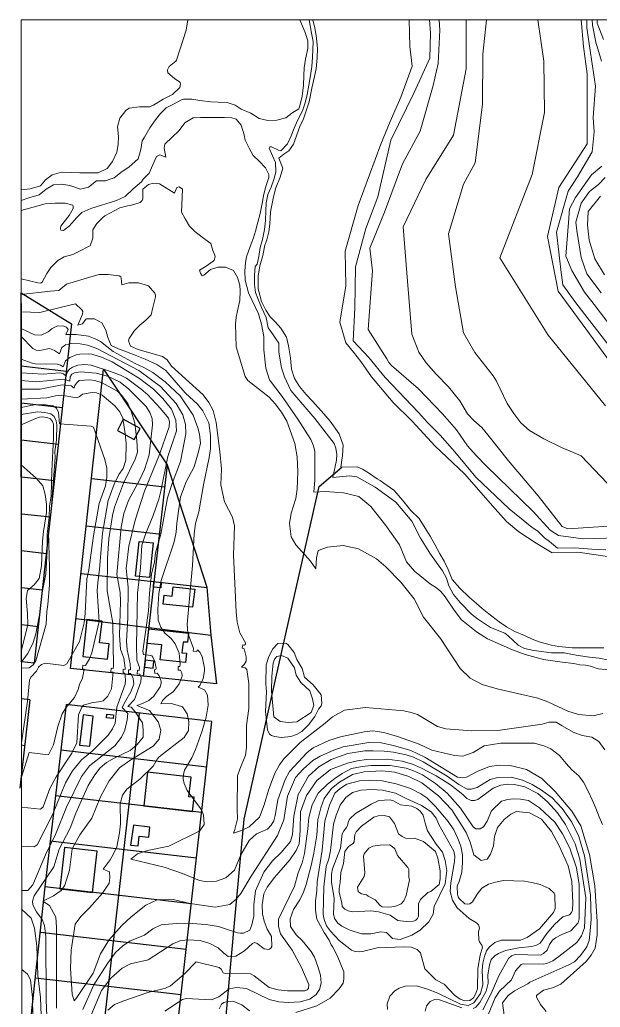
# Model space of a CAD drawing. Header units: metres. Extents: x 47 to 1988, y 46 to 663.
# Drawn here: x 958.4 to 1116.6, y 394.4 to 663.5 of the extents above; entities that cross this region are included whole.
import ezdxf

# ---------------------------------------------------------------- set-up
doc = ezdxf.new("R2010")
doc.units = ezdxf.units.M
for name, color, linetype in [('01_Fina', 7, 'Continuous'), ('casas', 80, 'Continuous'), ('predios', 220, 'Continuous')]:
    doc.layers.add(name, color=color, linetype=linetype)

msp = doc.modelspace()

# ---------------------------------------------------------------- linework, layer by layer
at = {"layer": '01_Fina', "lineweight": 9}
for points in [[(959.22, 45.61), (1698.31, 45.61), (1697.87, 663.47), (958.78, 663.47), (959.22, 45.61)], [(1118.59, 517.27), (1110.45, 518.44), (1103.47, 518.28), (1099.16, 520.86), (1094.4, 523.99), (1091.09, 526.81), (1087.94, 530.21), (1079.63, 539.8), (1071.65, 547.32), (1065.34, 554.14), (1060.19, 559.18), (1054.31, 566.22), (1051.36, 570.4), (1049.35, 572.92), (1047.31, 575.41), (1045.66, 581.07), (1047.25, 590.98), (1047.06, 600.45), (1050.62, 612.9), (1056.8, 629.57), (1059.32, 635.74), (1062.22, 642.37), (1065.31, 650.8), (1064.75, 656.22), (1064.56, 663.47)], [(1124.36, 522.39), (1111.97, 522.02), (1105.19, 522.93), (1102.99, 524.45), (1098.32, 529.52), (1085.49, 541.9), (1082.76, 544.71), (1080.47, 547.37), (1077.41, 551.76), (1073.61, 556.07), (1067.06, 562.88), (1059.68, 569.25), (1058.97, 570.13), (1058.49, 571.06), (1053.32, 579.04), (1054.55, 595.09), (1053.85, 601.27), (1057.85, 611.06), (1062.68, 624.18), (1067.5, 633.09), (1071.09, 645.55), (1072.39, 651.51), (1072.86, 660.63), (1072.72, 663.47)], [(1123.02, 525.82), (1107.74, 524.75), (1106.21, 525.42), (1099.69, 533.76), (1091.62, 543.27), (1085.98, 550.41), (1084.33, 552.34), (1082.14, 554.33), (1080.45, 556.12), (1078.3, 559.66), (1075.21, 563.46), (1071.87, 566.88), (1069.18, 570.01), (1067.2, 572.93), (1065.23, 577.83), (1064.04, 592.24), (1062.86, 607.03), (1069.05, 619.94), (1076.6, 632.06), (1080.08, 650.08), (1080.08, 663.47)], [(1085.57, 663.47), (1084.64, 654.08), (1084.54, 640.39), (1082.56, 624.53), (1079.34, 618.64), (1075.28, 605.14), (1077.17, 590.7), (1079.32, 578.14), (1082.45, 572.85), (1087.45, 566.43), (1088.31, 565), (1091.27, 558.94), (1093.04, 556.19), (1094.96, 553.62), (1097.28, 551.57), (1101.18, 549.32), (1106.08, 546.98), (1111.38, 544.7), (1118.56, 537.09)], [(1118.07, 558.3), (1102.42, 577.58), (1089.2, 598.61), (1098.01, 621.34), (1101.44, 638.22), (1101.19, 652.15), (1099.59, 663.47)], [(1121.14, 567.7), (1112.69, 579.22), (1105.15, 589.55), (1102.23, 604.44), (1105.31, 617.8), (1112.99, 629.66), (1112.99, 648.7), (1112.07, 656.22), (1111.44, 663.47)], [(1112.97, 663.47), (1112.97, 661.3), (1113.98, 654.44), (1115.33, 645.34), (1114.65, 636.83), (1114.93, 632.92), (1114.43, 627.44), (1110.4, 620.65), (1107.81, 616.75), (1104.64, 605.59), (1105.29, 600.19), (1105.88, 595.38), (1106.38, 591.25), (1109.67, 586.69), (1112.37, 583.21), (1120.3, 573.02)], [(1116.96, 652.17), (1115.39, 657.34), (1114.46, 661.96), (1114.39, 663.47)], [(1117.44, 658.08), (1115.77, 662.55), (1115.74, 663.47)], [(1121.86, 576.82), (1114.92, 585.9), (1112.33, 589.22), (1108.82, 595.13), (1107.25, 599.1), (1107.99, 608.27), (1108.18, 611.96), (1109.84, 615.01), (1112.24, 618.42), (1114.18, 621.19), (1117.05, 623.62)], [(1116.85, 589.07), (1112.97, 594.29), (1111.42, 598.7), (1110.22, 606.04), (1109.93, 608.3), (1111.42, 613.47), (1113.69, 616.69), (1116.14, 618.54), (1117.93, 620.45)], [(1117.73, 594.01), (1115.08, 598.33), (1113.61, 603.42), (1113.12, 607.54), (1113.32, 611.26), (1116.62, 615.38)]]:
    msp.add_lwpolyline(points, dxfattribs=at)
at = {"layer": '01_Fina', "linetype": 'Continuous', "lineweight": 9}
for points in [[(1004.23, 663.47), (1003.78, 660.67), (1001.12, 652.49), (1000.93, 652.16), (999.18, 650.7), (998.65, 649.85), (998.78, 649), (1000.61, 647.43), (1000.96, 647.15), (1001.9, 646.68), (1002.16, 646.4), (1002.25, 645.97), (1002.09, 645.02), (1000.03, 643.11), (997.53, 641.79), (994.91, 640.17), (993.81, 639.76), (991.07, 639.72), (988.27, 639.35), (987.36, 638.77), (985.7, 636.66), (985.05, 634.26), (985.31, 631.7), (985.23, 629.47), (984.85, 627.4), (983.68, 624.85), (982.23, 622.91), (979.83, 621.73), (977.37, 621.74), (974.83, 621.79), (972.49, 621.87), (969.82, 621.9), (967.3, 621.25), (965.41, 619.85), (964.04, 618.26), (961.24, 617.44), (958.81, 617.11)], [(1034.76, 663.47), (1036.23, 660.02), (1036.94, 657.77), (1036.93, 655.61), (1036.28, 652.76), (1035.89, 650.35), (1035.84, 648.24), (1035.74, 645.66), (1035.35, 642.68), (1034.77, 639.99), (1034.43, 639.17), (1032.54, 638.06), (1030.92, 636.73), (1028.45, 636.07), (1026.01, 636.01), (1023.65, 636.58), (1021.35, 638.01), (1018.78, 639.08), (1017.09, 640.17), (1014.9, 640.93), (1012.53, 641.06), (1010.47, 641.11), (1007.54, 641.5), (1005.3, 641.81), (1003.09, 641.79), (1002.5, 641.68), (1000.35, 640.43), (998.33, 639.49), (996.82, 637.9), (995.38, 636.18), (993.83, 633.98), (992.43, 631.49), (991.8, 630.46), (991.46, 628.09), (990.67, 625.54), (988.14, 623.3), (986.29, 622.1), (984.13, 620.44), (983.06, 620), (981.83, 619.56), (980.28, 619.62), (979.38, 619.58), (977.18, 617.9), (974.97, 617.34), (972.05, 618.31), (969.92, 618.64), (967.63, 618.52), (965.63, 617.32), (963.68, 615.78), (960.87, 614.94), (958.81, 614.2)], [(1037.25, 663.47), (1037.96, 659.79), (1038.35, 657.58), (1038.3, 655.31), (1038.23, 653.2), (1038.05, 650.75), (1037.67, 648.24), (1037.23, 645.62), (1036.73, 643.09), (1036.22, 640.83), (1035.49, 638.61), (1034.08, 636.05), (1033.2, 633.93), (1032.39, 631.81), (1031.35, 629.62), (1029.57, 627.75), (1028.89, 627.97), (1027.01, 628.89), (1026.53, 628.85), (1026.39, 628.52), (1027.28, 626.43), (1028.11, 624.55), (1028.24, 621.9), (1027.63, 619.96), (1026.89, 617.89), (1025.99, 615.82), (1025.6, 613.62), (1025.48, 611.47), (1025.38, 608.77), (1025.11, 606.29), (1024.58, 603.62), (1023.98, 601.38), (1023.57, 598.97), (1023.14, 596.92), (1022.54, 596.21), (1022.39, 593.92), (1022.41, 591.31), (1022.67, 589.18), (1023.31, 587.55), (1024.34, 585.1), (1024.94, 583.72), (1025.53, 582.33), (1026.11, 579.58), (1027.31, 577.88), (1028.05, 576.8), (1029, 575.39), (1029, 572.95), (1029.77, 568.63), (1030.56, 566.2), (1032.31, 562.42), (1038.81, 554.83), (1044.14, 548.06), (1044.56, 546.76), (1044.8, 545.06), (1044.71, 543.47), (1043.69, 538.78), (1048.23, 539.24), (1050.31, 538.93), (1055.25, 536.11), (1060.93, 532.03), (1065.22, 526.85), (1067.65, 522.19), (1070.33, 517.9), (1073.63, 513.36), (1074.73, 511.35), (1075.36, 509.21), (1076.63, 506.92), (1078.44, 504.75), (1081.56, 501.57), (1083.15, 500.26), (1086.65, 497.86), (1090.58, 496.35), (1091.55, 495.67), (1094.2, 493.08), (1095.92, 492.21), (1098.51, 491.65), (1103.3, 491.02), (1106.72, 490.98), (1109.03, 490.52), (1110.58, 490.24), (1113.7, 489.85), (1116.28, 489.53), (1118.97, 489)], [(1038.32, 663.47), (1038.8, 661.14), (1039.17, 659.17), (1039.53, 655.76), (1039.47, 653.13), (1039.22, 650.12), (1038.7, 648.02), (1037.97, 644.81), (1037.33, 641.15), (1036.45, 638.63), (1035.7, 636.48), (1034.76, 634.38), (1033.03, 629.61), (1031.71, 627.76), (1030.35, 626.86), (1028.99, 625.75), (1030.11, 623), (1029.36, 620.56), (1028.17, 617.7), (1027.57, 615.27), (1026.79, 611.1), (1026.61, 607.8), (1026.29, 605.65), (1025.74, 603.54), (1025.24, 602.06), (1024.63, 599.2), (1023.88, 596.47), (1023.41, 593.6), (1023.37, 590.15), (1024.33, 586.69), (1025.45, 584.37), (1026.66, 582.54), (1027.99, 581.17), (1029.55, 579.43), (1031.1, 576.96), (1031.65, 574.66), (1032.18, 571.34), (1032.31, 570.19), (1032.43, 568.32), (1033.26, 565.73), (1034.67, 563.56), (1036.51, 561.38), (1038.07, 559.63), (1040.62, 556.86), (1043.03, 554.1), (1045.43, 550.62), (1046.54, 547.58), (1046.36, 544.71), (1045.89, 541.55), (1050.35, 541.64), (1051.78, 541.05), (1053.49, 540.02), (1055.79, 538.36), (1056.65, 537.92), (1057.65, 537.19), (1060.35, 535.28), (1061.2, 534.41), (1063.19, 532.08), (1065.03, 529.76), (1067.3, 527.57), (1068.85, 524.96), (1070.25, 522.79), (1071.52, 520.47), (1072.93, 518.01), (1074.05, 515.98), (1075.17, 513.66), (1076.22, 511.01), (1078.37, 508.59), (1080.99, 506.04), (1082.86, 504.46), (1084.38, 503.04), (1086.23, 501.66), (1089.05, 499.43), (1091.02, 498.08), (1093.33, 496.81), (1095.99, 495.69), (1098.09, 494.76), (1100.25, 493.88), (1103.3, 493.11), (1105.35, 492.68), (1108.93, 492.33), (1111.46, 492.32), (1113.99, 492.33), (1117.6, 492.33)], [(1070.08, 663.47), (1070.35, 659.82), (1070.16, 652.99), (1065.85, 643.61), (1059.58, 630.7), (1056.02, 615.27), (1052.74, 606.62), (1049.93, 596.14), (1049.74, 584.89), (1049.26, 575.98), (1053.52, 571.44), (1058.01, 565.96), (1067.06, 556.51), (1069.52, 553.75), (1072.94, 550.32), (1077, 545.78), (1082.68, 538.88), (1091.8, 530.22), (1098.02, 525.16), (1099.55, 524.11), (1101.38, 522.36), (1102.81, 521.34), (1104.93, 519.51), (1109.61, 519.64), (1114.32, 519.2), (1118.15, 519.05)], [(958.82, 611.52), (965.35, 613.3), (968.08, 613.5), (970.82, 613.51), (972.88, 612.94), (973.01, 612.61), (972.96, 612.09), (971.92, 610.14), (970.5, 608.4), (969.63, 607.21), (969.55, 606.66), (969.62, 606.14), (970.33, 606.06), (972.02, 607.34), (973.92, 609.47), (975.38, 610.97), (977.81, 612.03), (984.78, 614.23), (987.11, 615.29), (989.36, 617.4), (991.59, 619.33), (992.06, 620.04), (993.7, 621.67), (995.65, 626.25), (996.57, 626.7), (998.24, 626.07), (997.82, 628.52), (997.98, 629.58), (1001.83, 633.29), (1003.39, 635.37), (1005.68, 636.72), (1007.72, 636.88), (1009.78, 636.85), (1011.79, 636.85), (1014.23, 636.82), (1016.26, 636.77), (1017.39, 636.4), (1018.72, 634.78), (1019.54, 632.11), (1019.81, 630.62), (1020.92, 628.48), (1022.05, 626.52), (1023.67, 624.98), (1025.35, 623.16), (1026.34, 621.33), (1026.33, 620.48), (1025.35, 617.79), (1024.87, 615.5), (1024.46, 613.37), (1023.98, 610.66), (1023.31, 608.32), (1022.63, 605.88), (1022.14, 604.06), (1021.51, 602.39), (1020.72, 600.41), (1020.25, 598.89), (1019.92, 597.37), (1019.74, 594.93), (1019.86, 592.48), (1020.73, 589.11), (1023.52, 583.39), (1024.34, 580.53), (1024.97, 577.16), (1024.92, 573.51), (1025.48, 568.57), (1026.44, 565.36), (1029.92, 560.83), (1034.19, 554.65), (1037.73, 549.1), (1038.47, 547.36), (1038.8, 545.84), (1038.82, 538.1), (1038.52, 534.73), (1041.76, 534.93), (1046.62, 534.61), (1050.85, 533.55), (1054.05, 530.88), (1058.22, 525.7), (1061.89, 520.4), (1063.81, 515.75), (1065.98, 513.25), (1070.35, 509.73), (1071.68, 508.92), (1073.18, 507.66), (1074.38, 506.27), (1076.8, 502.59), (1078.76, 499.99), (1082.85, 496.71), (1085.9, 494.81), (1092.72, 491.82), (1096.1, 490.54), (1101.16, 489.22), (1106.19, 488.45), (1109.43, 488.07), (1111.01, 487.76), (1112.57, 487.63), (1113.93, 487.38), (1116.01, 486.65), (1119.12, 486.32)], [(958.83, 592.9), (963.35, 591.83), (964.13, 591.75), (964.51, 591.98), (965.8, 594.31), (966.93, 596), (968.78, 597.84), (970.57, 598.86), (972.87, 599.47), (975.09, 600.6), (977.18, 601.71), (977.59, 601.9), (978.3, 603.95), (978.38, 606.2), (979.47, 608), (981.07, 609.62), (981.62, 610.08), (985.72, 612.19), (987.83, 612.75), (988.64, 612.86), (991.22, 613.64), (991.78, 614.22), (992, 614.69), (992.01, 617.34), (993.49, 618.62), (994.86, 618.91), (996.54, 618.74), (1000.63, 616.24), (1001.26, 617.76), (1001.87, 617.91), (1002.78, 617.28), (1002.54, 611.05), (1003.49, 609.26), (1004.67, 607.26), (1006.16, 605.8), (1008.16, 604.26), (1009.89, 602.98), (1010.45, 602.54), (1011.02, 600.62), (1011.62, 599.36), (1011.66, 598.86), (1011.37, 597.99), (1011.1, 597.68), (1009.19, 596.34), (1007.38, 595.24), (1007.65, 594.41), (1008.13, 593.7), (1008.55, 593.88), (1010.39, 595.4), (1012.41, 596.08), (1014.47, 596.06), (1016.69, 595.12), (1017.75, 593.29), (1018.38, 591.15), (1018.45, 589.6), (1018.42, 587), (1017.93, 585.02), (1017.44, 582.44), (1017.21, 580.56), (1017.36, 574.35), (1019.83, 566.31), (1020.6, 565.18), (1026.37, 560.62), (1027.99, 558.86), (1029.73, 556.58), (1031.19, 554.07), (1033.35, 548.04), (1033.98, 544.37), (1034.23, 540.29), (1034.04, 535.55), (1033.63, 533.05), (1032.34, 529), (1031.91, 526.21), (1032.35, 522.58), (1033.69, 520.44), (1037.62, 516.01), (1039.08, 513.87), (1039.25, 516.86), (1039.78, 518.85), (1042.29, 519.81), (1046.54, 520.25), (1050.77, 519.32), (1055.59, 516.62), (1058.14, 514.4), (1062.29, 510.28), (1065.86, 505.74), (1068.4, 500.68), (1073.06, 494.92), (1078.47, 486.74), (1081.12, 484.09), (1084.41, 482.36), (1088.49, 481.21), (1099.61, 478.61), (1102.32, 477.69), (1107.73, 475.1), (1110.64, 474.18), (1114.66, 473.82), (1117.3, 474.48)], [(958.83, 588.63), (966.71, 589.54), (969.08, 589.74), (971.16, 591.47), (977.77, 593.44), (980.07, 594.08), (982.48, 594.07), (984.73, 593.83), (985.53, 593.68), (986, 593.43), (986.09, 593.08), (986.27, 591.23), (988.16, 591.82), (990.83, 591.79), (993.52, 591.02), (995.2, 588.94), (995.41, 588.44), (995.45, 588.01), (995.27, 587.28), (994.7, 585.06), (994.23, 583.1), (992.74, 581.63), (991.11, 580.3), (989.72, 578.8), (988.27, 576.6), (988.1, 576.01), (988.63, 574.53), (990.72, 573.63), (997.31, 571.7), (998.62, 570.79), (999.78, 569.13), (1008.42, 561.25), (1009.99, 559.21), (1011.16, 557.03), (1011.95, 553.71), (1012.99, 545.85), (1013.38, 541.16), (1013.19, 536.73), (1014.18, 532.15), (1016.36, 527.95), (1016.95, 525.55), (1016.71, 517.6), (1017.36, 502.14), (1017.65, 499.34), (1018.35, 496.42), (1019.92, 493.75), (1019.91, 493.35), (1019.7, 493.09), (1019.23, 493.2), (1019.01, 492.23), (1019.55, 492.11), (1020.1, 489.93), (1020.08, 488.76), (1019.62, 487.84), (1018.83, 487.09), (1019.87, 486.94), (1020.28, 486.44), (1020.87, 482.65), (1020.89, 480.31), (1020.83, 475.82), (1020.25, 471.24), (1020.25, 465.17), (1019.9, 463.08), (1018.35, 459.34), (1017.79, 457.51), (1017.65, 448.46), (1017.74, 445.79), (1017.06, 442.87), (1016.67, 441.86), (1018.89, 442.55), (1020.92, 443.56), (1023.79, 446.24), (1025.07, 449.56), (1026.25, 453.56), (1027.91, 458.23), (1029.17, 460.46), (1030.39, 462.11), (1034.84, 466.55), (1041.66, 471.8), (1043.6, 473.56), (1046.93, 475.42), (1052.67, 476.1), (1063.04, 475.22), (1065.12, 474.77), (1066.84, 474.18), (1072.25, 470.95), (1074.56, 470.32), (1081.6, 469.78), (1088.68, 469.85), (1100.76, 471.53), (1102.69, 472.14), (1104.56, 472.09), (1106.2, 471.14), (1109.2, 469.38), (1111.63, 468.44), (1114.28, 468), (1116.18, 466.84), (1117.88, 464.59)], [(958.83, 583.88), (963.92, 583.75), (969.45, 585.08), (973.62, 586.11), (975.35, 584.43), (975.61, 583.96), (975.53, 583.29), (974.23, 580.24), (975.52, 580.6), (976.46, 581.86), (976.65, 581.95), (978.78, 582), (980.78, 580.93), (981.84, 578.93), (982.41, 576.88), (983.35, 574.74), (985.37, 573.86), (987.49, 573.03), (989.84, 572.1), (992.58, 570.99), (995.76, 569.58), (998.23, 567.94), (1001.63, 563.97), (1003.55, 561.72), (1006.84, 558.76), (1008.35, 556.9), (1009.98, 553.7), (1010.42, 550.19), (1010.37, 546.57), (1010.06, 544.17), (1008.48, 536.78), (1007.25, 529.38), (1006.33, 526.27), (1005.91, 523.41), (1005.54, 514.8), (1004.09, 498.84), (1004.25, 496.32), (1005.76, 492.14), (1005.72, 491.41), (1006.71, 491.35), (1006.75, 491.79), (1006.99, 491.75), (1007.52, 491.22), (1008.1, 489.98), (1008.76, 486.82), (1008.75, 486.12), (1008.36, 483.96), (1007.5, 482.08), (1007.07, 481.66), (1008.74, 480.94), (1009.63, 479.46), (1009.8, 476.73), (1009.26, 473.45), (1008.16, 469.74), (1006.32, 464.64), (1005.3, 462.37), (1003.36, 459), (1003.03, 457.85), (1002.97, 456.63), (1003.25, 455.37), (1004.01, 453.46), (1007.98, 448.22), (1008.5, 446.82), (1008.69, 444.26), (1007.51, 442.5), (999.01, 438.32), (993.24, 437.11), (990.47, 436.28), (988.73, 434.77), (997.8, 432.59), (1002.76, 430.85), (1007.44, 429), (1009.47, 428.59), (1012.02, 428.8), (1014.58, 429.66), (1016.9, 431.79), (1018.64, 435.94), (1020.96, 439.88), (1022.9, 441.64), (1025.97, 442.99), (1026.94, 444), (1027.67, 445.22), (1028.06, 446.66), (1028.76, 450.98), (1030.73, 456.48), (1031.93, 458.7), (1036.74, 463.81), (1038.38, 465.1), (1042.61, 467.08), (1045.83, 468.12), (1052.27, 469.49), (1054.61, 469.7), (1055.81, 469.59), (1057.66, 469.25), (1061.33, 468.2), (1067.28, 466.08), (1070.69, 464.5), (1076.91, 463.01), (1079.19, 462.85), (1082.01, 463.82), (1084.96, 465.69), (1089.55, 466.39), (1098.69, 466.34), (1101.53, 465.59), (1103.17, 464.85), (1105.49, 462.98), (1107.34, 460.87), (1108.88, 459.12), (1110.73, 457.46), (1111.99, 455.78), (1113.42, 453.16), (1114.41, 450.99), (1115.38, 448.66), (1116.32, 446.3), (1117.19, 444.23)], [(1101.89, 393.31), (1100.32, 395.2), (1099.25, 397.15), (1099.2, 397.67), (1101.16, 399.11), (1103.59, 399.71), (1105.86, 400.7), (1112.75, 406.9), (1114.08, 408.65), (1115.21, 410.5), (1115.72, 414.21), (1115.77, 417.81), (1115.08, 427.5), (1113.69, 436.09), (1111.32, 443.87), (1108.82, 447.85), (1104.34, 453.2), (1100.65, 456.77), (1096.48, 459.17), (1092.01, 460.34), (1089.01, 460.36), (1086.38, 460.06), (1083.03, 458.67), (1080.13, 457.1), (1078.47, 457), (1077.71, 457.14), (1068.8, 462.53), (1064.95, 464.38), (1060.28, 465.76), (1056.88, 466.51), (1053.57, 466.61), (1046.52, 465.36), (1043.97, 464.51), (1040.29, 462.84), (1038.33, 461.66), (1035.63, 459.34), (1033.56, 457.02), (1031.36, 451.96), (1030.39, 445.46), (1028.67, 441.21), (1021.46, 430.12), (1018.64, 425.41), (1017.43, 423.9), (1015.71, 422.42), (1011.64, 421.74), (1004.88, 422.7), (1000.22, 423.75), (995.91, 423.69), (992.81, 422.26), (988.82, 419.11), (986.2, 416.69), (982.69, 412.67), (980.42, 409.01), (978.44, 403.68), (973.99, 397.14), (973.23, 396.23), (972.68, 398.02), (972.24, 405.02), (972.46, 409.96), (973.52, 417.04), (975.05, 419.19), (977.4, 421.48), (981, 425.51), (982.81, 428.21), (982.97, 429.71), (982.85, 431.35), (981.12, 432.02), (983.04, 434.62), (984.01, 436.24), (984.86, 438.14), (985.6, 441.94), (985.9, 444.39), (985.81, 449.88), (986.45, 452.21), (987.61, 453.86), (991.12, 456.57), (994.77, 460.12), (995.86, 462.06), (996.39, 462.68), (1003.22, 467.95), (1004.44, 469.81), (1004.53, 472.18), (1004.06, 474.4), (1002.73, 476.27), (1001.34, 476.78), (999.67, 477.16), (996.87, 477.13), (997.44, 478.1), (998.44, 479.13), (1000.34, 480.43), (1001.84, 482.51), (1002.66, 484.6), (1002.58, 485.58), (1002.23, 486.29), (1001.63, 486.26), (1001.59, 487.25), (1002.07, 487.27), (1002.18, 487.91), (1001.88, 490.88), (1000.82, 493.42), (999.67, 494.86), (997.97, 496.35), (996.89, 498), (996.18, 499.93), (996.01, 502.82), (996.32, 507.19), (996.99, 510.67), (1000.52, 521.24), (1001.01, 523.85), (1001.22, 526.35), (1002.19, 533.45), (1003.75, 537.55), (1005.93, 541.64), (1007.25, 546.12), (1007.66, 548.16), (1007.39, 550.54), (1006.95, 552.27), (1005.68, 555.74), (1002.18, 561.01), (998.02, 564.85), (994.67, 567.34), (992.26, 568.77), (989.87, 569.8), (983.91, 573.07), (980.43, 575.82), (979.01, 576.52), (977.16, 577.3), (973.79, 577.69), (971.01, 577.73), (971.62, 579.08), (971.2, 579.76), (970.45, 580.02), (968.68, 580.05), (967.23, 579.31), (966.21, 578.48), (964.25, 577.58), (962.48, 577.6), (958.84, 579.31)], [(958.84, 577.13), (962, 573.89), (962.92, 573.46), (963.93, 573.36), (966.56, 573.9), (967.9, 573.38), (969.24, 572.44), (969.94, 574.2), (970.88, 574.86), (972.57, 575.26), (974.93, 575.14), (976.87, 574.77), (979.39, 573.89), (990.85, 567.89), (996.75, 563.58), (1001.01, 558.89), (1002.86, 555.87), (1003.62, 553.17), (1003.68, 550.66), (1002.23, 543.1), (999.98, 537.17), (998.68, 533.24), (996.87, 523.31), (995.45, 518.22), (995.12, 515.83), (994.31, 512.39), (993.75, 507.28), (993.55, 502.47), (991.93, 491.48), (992.19, 490.5), (994.04, 490.3), (994.46, 490.15), (994.73, 489.8), (995.21, 488.64), (995.59, 486.83), (995.52, 486.41), (995.16, 486.38), (995.24, 485.39), (995.87, 485.45), (996.41, 484.74), (996.96, 483.32), (996.95, 482.69), (996.66, 481.71), (994.95, 479.22), (993.6, 477.98), (991.91, 477.16), (990.36, 476.63), (993.77, 475.32), (996.15, 472.16), (996.88, 469.93), (996.39, 467.5), (994.79, 465.56), (988.39, 461.63), (985.63, 459.62), (982.75, 456.08), (980.47, 451.72), (978.05, 445.94), (974.83, 441.42), (972.73, 437.63), (971.97, 431.78), (970.68, 427.71), (969.71, 426.22), (967.64, 424.76), (964.75, 423.38), (966.51, 422.18), (968.24, 419.02), (968.47, 416.29), (968.47, 394.23)], [(958.84, 571.01), (961.77, 569.92), (962.62, 569.74), (968.7, 569.61), (969.53, 569.39), (970.24, 568.91), (970.9, 570.55), (972.09, 571.46), (973.78, 572.2), (974.81, 572.39), (977.03, 572.45), (978.03, 572.33), (980.71, 571.59), (983.65, 570.27), (991.06, 565.77), (994.85, 562.82), (997.45, 560.24), (999.78, 557.35), (1000.94, 554.39), (1001.15, 551.44), (998.82, 544.45), (996.9, 535.05), (996.3, 532.9), (994.8, 528.38), (992.69, 523.32), (991.72, 520.3), (991.33, 514.15), (990.49, 507.21), (990.26, 493.02), (990.35, 488.99), (991.04, 486.99), (990.97, 486.21), (990.52, 486.23), (990.46, 485.24), (991.12, 485.21), (991.47, 484.25), (991.45, 483.09), (989.69, 478.25), (987.84, 476.38), (988.75, 476.23), (989.92, 474.88), (991.83, 471.92), (992.08, 469.96), (992.04, 468.02), (990.42, 466.03), (988.55, 464.42), (984.12, 462.31), (982.11, 461.14), (980.33, 459.64), (978.88, 457.78), (977.1, 454.88), (973.69, 447.3), (972.13, 443.23), (969.19, 437.55), (967.76, 432.66), (962.33, 424.83), (961.9, 423.34), (962.02, 422.38), (962.95, 420.46), (964.55, 418.39), (965.16, 416.67), (965.57, 413.61), (965.65, 396.48), (965.88, 389.81)], [(958.95, 426.22), (960.62, 426.21), (962.03, 427.79), (965.49, 435.96), (968.16, 441.52), (971.13, 448.97), (975.24, 457.3), (977.42, 460.17), (984.33, 465.66), (986.18, 468.01), (987.05, 469.96), (987.72, 472.75), (987.89, 474.5), (986.37, 476.06), (987.31, 478), (988.74, 480.36), (989.47, 482.45), (989.3, 483.96), (988.71, 485.34), (988.04, 485.38), (988.1, 486.37), (988.65, 486.34), (988.49, 487.96), (987.69, 491.84), (987.52, 494.18), (987.86, 500.57), (987.99, 508.93), (987.44, 513.94), (988.17, 520.09), (989.91, 527.14), (992.39, 535.04), (996.31, 544.6), (999.17, 552.58), (999.23, 553.89), (998.94, 554.96), (996.76, 557.6), (993.2, 561.34), (991.47, 562.86), (987.47, 565.86), (985.85, 566.67), (983.14, 567.68), (977.89, 569.35), (976.2, 569.54), (974.26, 569.4), (972.82, 568.85), (972.01, 568.26), (971.36, 567.42), (971.09, 566.41), (970.31, 567), (969.38, 567.29), (964.78, 566.92), (958.85, 567.28)], [(958.94, 438.33), (962.33, 438.13), (963.15, 438.71), (967.33, 446.87), (970.89, 455.54), (972.81, 458.81), (975.24, 461.87), (978.14, 464.25), (982.54, 468.53), (983.68, 470.33), (984.4, 471.86), (984.89, 476.19), (987.11, 482.49), (987.2, 483.64), (987.1, 485.5), (986.58, 485.53), (986.64, 486.52), (987.12, 486.49), (987.18, 486.83), (986.76, 489.56), (985.85, 492.02), (985.57, 495.75), (985.89, 504.97), (985.78, 507.4), (984.92, 512.38), (986.06, 525.23), (986.78, 528.93), (988.08, 532.54), (991.16, 538.23), (992.45, 540.96), (993.66, 544.94), (994.62, 553.14), (994.55, 554.88), (993.85, 556.44), (992.84, 558.06), (991.54, 559.47), (988.11, 562.82), (985.78, 564.74), (982.35, 566.41), (979.21, 567.22), (974.97, 567.53), (973.37, 567.29), (972.64, 566.88), (972.19, 566.22), (972.12, 565.02), (970.34, 565.53), (962.9, 564.83), (958.85, 565.23)], [(958.93, 448.98), (964.08, 448.37), (964.85, 449.05), (966.61, 454.03), (968.33, 457.23), (972.6, 463.62), (973.95, 466.46), (974.44, 474.11), (975.33, 476.17), (975.78, 476.72), (977.97, 477.41), (980.55, 477.71), (981.13, 477.91), (982.44, 479.21), (983.4, 481.21), (983.86, 485.77), (983.28, 485.81), (983.38, 486.8), (983.92, 486.75), (984, 487.32), (983.78, 499.08), (982.24, 507.89), (982.31, 516.74), (982.69, 522.02), (983.66, 528.39), (984.29, 530.67), (986.7, 537.2), (989.92, 543.72), (990.5, 545.63), (990.36, 548.82), (989.79, 553.58), (988.75, 556.79), (987.87, 558.9), (986.26, 561.12), (985.18, 562.23), (980.84, 564.57), (978.93, 565.15), (977.49, 565.39), (974.62, 565.17), (973.85, 564.42), (973.46, 563.8), (973.28, 563.08), (972.41, 563.77), (969.96, 563.98), (963.99, 562.8), (958.85, 562.79)], [(958.93, 457.15), (961.03, 463.85), (966.27, 463.17), (967.62, 465.9), (968.77, 470.9), (970.01, 474.34), (970.99, 476), (973.36, 478.83), (974.37, 480.98), (974.67, 482.41), (975.53, 484.11), (976, 486.58), (975.56, 486.62), (975.66, 487.61), (976.38, 487.54), (977.43, 489.4), (978.11, 491.04), (980.05, 499.52), (979.56, 507.89), (979.7, 510.13), (980.18, 513.72), (980.94, 523.6), (982.53, 532.5), (984.18, 536.97), (985.46, 539.54), (986.64, 541.2), (987.31, 543.48), (987.41, 548.16), (987.17, 550.62), (986.49, 554.89), (985.74, 556.64), (984.3, 558.29), (980.85, 561.2), (979.34, 561.81), (978.12, 561.96), (975.49, 561.44), (974.6, 560.7), (973.92, 560.5), (969.79, 561.15), (968.14, 561.04), (965.81, 560.44), (958.85, 560.13)], [(958.85, 557.85), (962.37, 558.55), (964.84, 558.63), (967.4, 558.33), (968.41, 557.64), (969.01, 556.49), (969.3, 553.35), (977.93, 552.78), (978.56, 552.43), (981.65, 543.66), (982.17, 541.3), (982.15, 538.83), (981.77, 536.48), (980.09, 531.7), (978.56, 522.85), (977.24, 513.58), (976.7, 511.08), (976.26, 501.72), (976.01, 499.2), (974.72, 494.08), (971.25, 488), (970.42, 487.52), (965.32, 488.15), (964.36, 487.8), (963.53, 487.07), (963.01, 486), (961.45, 484.38), (961.08, 483.55), (960.52, 477.83), (958.92, 466.48)], [(958.85, 555.9), (963.27, 556.61), (965.25, 556.49), (966.89, 556.13), (967.77, 555.36), (968.39, 554.21), (968.54, 553.11), (968.44, 549.02), (968.01, 545.81), (968.07, 544.24), (966.9, 528.71), (966.24, 523.98), (966.52, 514.15), (966.5, 509.39), (966.05, 504.2), (965.77, 502.24), (965.6, 498.78), (962.83, 488.78), (962.1, 487.72), (961.01, 486.9), (958.9, 486.79)], [(958.9, 488.58), (960.59, 490.85), (962.07, 493.81), (962.82, 496.19), (963.98, 502.38), (964.38, 506.43), (965.53, 512.56), (965.89, 518.79), (965.87, 523.36), (966.41, 527.97), (966.51, 530.87), (967, 533.81), (967.13, 540.6), (967.67, 549.46), (967.61, 553.25), (967.37, 554.05), (966.79, 554.7), (965.83, 555.09), (964.65, 555.28), (963.83, 555.18), (962.78, 554.88), (958.86, 553.1)], [(958.86, 542.2), (962.9, 538.57), (964.75, 536.51), (965.33, 534.17), (965.72, 531.48), (965.71, 529.23), (964.89, 524.08), (964.64, 521.42), (964.36, 514.7), (963.69, 511.28), (962.38, 509.56), (960.57, 507.97), (960.14, 505.83), (960.51, 501.72), (960.59, 498.61), (958.9, 491.78)], [(975.59, 393.79), (978.64, 400.56), (982.34, 406.36), (984.49, 409.32), (986.49, 411.14), (988.54, 412.49), (992.41, 414.12), (994.68, 415.82), (996.92, 416.9), (1002.09, 417.32), (1005.42, 417.27), (1009.11, 416.97), (1012.55, 416.42), (1017.74, 414.72), (1018.55, 414.61), (1019.41, 414.6), (1021.15, 415.44), (1021.67, 416.91), (1022.19, 419.24), (1022.24, 422.32), (1022.66, 426.14), (1024.95, 431.28), (1027.33, 434.34), (1029.66, 436.62), (1032.18, 439.63), (1032.76, 441.48), (1033.15, 446.46), (1034.25, 452.42), (1037.13, 457.35), (1039.89, 459.94), (1043.3, 461.97), (1047.78, 463.56), (1052.49, 464.26), (1054.71, 464.33), (1057.71, 464.18), (1060.24, 463.91), (1063.68, 463.2), (1065.69, 462.55), (1068.34, 461.27), (1074.91, 457.4), (1078.02, 455.1), (1080.38, 453.83), (1081.47, 453.83), (1083.03, 454.29), (1086.63, 456.48), (1088.67, 457), (1092.31, 457.08), (1095.4, 456.35), (1098.01, 455.13), (1100.34, 453.72), (1103.48, 451.53), (1106.2, 448.58), (1108.83, 444.84), (1110.73, 440.92), (1112.3, 435.7), (1113.94, 425.02), (1114.12, 418.38), (1113.79, 414.38), (1113.55, 412.63), (1112.97, 410.93), (1111.22, 408.55), (1109.57, 406.85), (1108.07, 405.98), (1097.37, 401.29), (1096.89, 400.84), (1093.2, 398.88), (1091.52, 397.67), (1090, 395.64), (1090.38, 392.32)], [(974.42, 384.13), (980.73, 398.99), (983.21, 402.39), (986.3, 405.06), (988.56, 406.27), (993.45, 407.34), (1000.17, 411.76), (1002.06, 412.49), (1004.15, 412.78), (1007.55, 412.58), (1010.21, 411.81), (1012.49, 410.64), (1014, 409.18), (1015.26, 408.25), (1017.35, 408.34), (1019.69, 409.77), (1021.81, 411.81), (1022.49, 412.05), (1023.15, 411.79), (1025.07, 410.37), (1026.31, 410.16), (1026.86, 410.54), (1027.09, 410.99), (1026.98, 413.69), (1025.8, 415.71), (1025, 417.88), (1024.53, 419.91), (1024.48, 422.34), (1024.95, 425.3), (1025.87, 427.15), (1027.82, 429.82), (1032.04, 434.58), (1033.74, 437.11), (1034.57, 438.92), (1034.87, 442.61), (1034.95, 447.7), (1036.54, 452.14), (1039.4, 456.17), (1043.13, 459.17), (1047.73, 460.98), (1050.42, 461.61), (1052.91, 461.9), (1058.57, 462), (1062.64, 461.5), (1065.41, 460.63), (1067.88, 459.59), (1071.91, 457.46), (1075.77, 455), (1079.17, 452.4), (1080.2, 451.31), (1081.47, 450.78), (1082.33, 450.8), (1083.24, 451.06), (1087.4, 454.12), (1089.54, 454.98), (1091.32, 455.21), (1093.22, 455.16), (1096.07, 454.47), (1099.61, 452.68), (1102.21, 450.43), (1104.91, 447.38), (1107.16, 444.27), (1109.75, 438.97), (1111.04, 434.75), (1112.69, 424.21), (1112.27, 416.11), (1111.45, 413.89), (1110.22, 412.1), (1105.33, 408.22), (1103.65, 407.05), (1102.05, 406.37), (1101.08, 406.22), (1095.63, 406.24), (1095.09, 406.06), (1093.48, 404.33), (1092.4, 401.87), (1089.19, 398.79), (1087.93, 397.05), (1086.05, 392.39)], [(982.4, 393.66), (984.28, 395.15), (986.75, 396.22), (993.37, 398.44), (998.13, 399.62), (999.49, 400.25), (1003.23, 403.41), (1006.53, 406.85), (1012.74, 405.25), (1013.27, 404.77), (1013.83, 403.84), (1014.48, 403.66), (1019.53, 403.7), (1021.33, 403.5), (1022.3, 402.97), (1026.37, 399.81), (1028.85, 399.15), (1031.37, 398.91), (1036.14, 398.89), (1036.72, 399.16), (1037.13, 399.59), (1037.24, 400.65), (1035.2, 405.3), (1032.65, 409.97), (1029.48, 414.43), (1028.92, 416.43), (1028.95, 418.4), (1033.27, 427.46), (1034.31, 431.02), (1035.36, 433.75), (1036.02, 436.33), (1036.94, 443.03), (1037.18, 446.09), (1038.1, 449.59), (1039.73, 452.73), (1042.31, 455.21), (1044.24, 456.74), (1046.29, 458.1), (1048.86, 459.47), (1051.7, 460.06), (1054.22, 460.28), (1059.31, 460.34), (1063.68, 459.59), (1065.75, 458.85), (1068.17, 457.75), (1071.71, 455.44), (1074.85, 452.72), (1078.48, 448.72), (1081.93, 443.63), (1082.74, 443.06), (1083.87, 443.04), (1084.81, 443.63), (1085.81, 445.17), (1086.92, 447.96), (1089.72, 450.55), (1091.44, 451.01), (1092.91, 451.2), (1094.89, 451.12), (1097.05, 450.72), (1100.06, 448.74), (1104.22, 444.84), (1106.35, 441.67), (1108.31, 437.81), (1110.15, 432.4), (1110.81, 427.84), (1110.84, 418.57), (1110.56, 417.47), (1108.57, 415.22), (1106.13, 414.3), (1104.37, 413.36), (1103.55, 412.68), (1102.73, 411.56), (1102.14, 410.02), (1101.13, 409.09), (1100.3, 408.6), (1093.4, 408.81), (1092.44, 408.41), (1091.57, 407.68), (1088.98, 402.98), (1086.86, 398.18), (1084.62, 393.74)], [(997.95, 393.36), (1002.79, 396.51), (1003.81, 396.85), (1010.69, 396.42), (1012.69, 397.26), (1015.46, 399.46), (1017.46, 399.81), (1020.19, 399.52), (1026.37, 396.56), (1028.98, 395.9), (1031.59, 395.74), (1034.86, 395.88), (1037.44, 396.61), (1039.23, 397.92), (1040.06, 399.23), (1040.54, 401.03), (1040.35, 403.21), (1039.77, 405.25), (1038.7, 408.12), (1037.82, 409.62), (1035.4, 412.58), (1033.7, 414.14), (1032.2, 416.47), (1032.08, 418.5), (1033, 421.04), (1034.73, 423.72), (1035.77, 425.79), (1036.5, 427.88), (1037.85, 433.04), (1038.54, 436.38), (1039.39, 441.33), (1039.66, 445.51), (1040.43, 448.75), (1041.39, 451.35), (1043.35, 454), (1045.58, 455.75), (1049.11, 457.81), (1052.28, 458.61), (1057.12, 458.84), (1060.63, 458.44), (1064.48, 457.33), (1068.02, 455.62), (1072.55, 452.05), (1076.18, 448.24), (1080.04, 442.07), (1081.14, 439.38), (1082.11, 435.99), (1084.12, 434.44), (1085.78, 434.79), (1086.69, 436.18), (1087.49, 438.46), (1087.78, 441), (1088.58, 443.41), (1090.39, 445.55), (1092.2, 447.05), (1093.73, 447.8), (1097.29, 447.36), (1100.57, 445.66), (1103.32, 442.31), (1105.37, 438.39), (1107.85, 432.97), (1108.85, 428.72), (1109.16, 422.89), (1109.06, 420.88), (1108.73, 420.25), (1108.22, 419.66), (1106.42, 419.03), (1104.09, 417), (1102.05, 414.57), (1100.25, 411.9), (1099.24, 411.37), (1097.99, 411.03), (1094.38, 410.64), (1090.8, 409.87), (1088.85, 409.09), (1087.93, 408.55), (1086.91, 407.44), (1086.38, 405.88), (1085.94, 403.25), (1086.06, 400.97), (1085.54, 398.8), (1083.81, 395.69), (1082.7, 394.5), (1081.97, 394.14)], [(1033.65, 392.97), (1039.38, 394.81), (1042.97, 396.9), (1045.44, 399.42), (1046.53, 400.98), (1046.72, 402.17), (1046.75, 404.05), (1044.94, 408.51), (1043.75, 410.83), (1043.27, 411.44), (1042.73, 412.68), (1041.33, 414.77), (1039.39, 418.45), (1039.03, 420.9), (1039.01, 423.43), (1039.33, 426.03), (1039.42, 428.6), (1040.82, 437.2), (1041.57, 445.12), (1042.86, 449.5), (1044.31, 452.74), (1045.77, 454.05), (1047.52, 455.22), (1050.98, 456.13), (1053.78, 456.34), (1057.21, 456.16), (1061.02, 455.34), (1064.89, 454), (1067.71, 452.62), (1069.39, 451.46), (1071.74, 449.11), (1075.14, 445.02), (1076.66, 442.74), (1077.8, 440.43), (1078.64, 438.28), (1079.05, 435.96), (1079.1, 433.86), (1078.85, 431.25), (1078.2, 428.67), (1077.76, 427.91), (1077.62, 427.3), (1077.67, 425.21), (1077.86, 424.5), (1078.12, 424.05), (1079.72, 422.63), (1080.33, 422.51), (1081.04, 422.57), (1081.77, 423.16), (1083.07, 425.28), (1084.36, 426.88), (1086.19, 427.96), (1088.1, 428.54), (1090.28, 428.94), (1095.93, 428.77), (1097.91, 428.47), (1100.25, 427.84), (1102.67, 426.75), (1104.04, 425.53), (1104.22, 425.06), (1104.31, 421.32), (1103.86, 420.22), (1100.04, 415.81), (1096.71, 413.45), (1094.85, 412.7), (1089.62, 412.76), (1087.83, 412.05), (1086.33, 410.79), (1085.6, 409.81), (1085.02, 408.26), (1084.58, 406.42), (1084.39, 404.47), (1084.57, 400.57), (1083.97, 398.22), (1082.15, 395.64), (1080.65, 394.96), (1078.52, 395.25), (1072.38, 398.27), (1069.49, 399.38), (1066.49, 400.29), (1063.47, 400.22), (1061.82, 399.67), (1060.66, 398.94), (1059.3, 397.43), (1058.52, 395.35), (1058.62, 393.79)], [(958.95, 421.16), (961.56, 418.71), (962.47, 415.97), (963.08, 411.05), (963.37, 403.14), (964.09, 397.09), (964.33, 389.72)], [(959, 358.38), (961.54, 363.06), (963.1, 366.44), (963.92, 370.85), (963.41, 379.86), (962.72, 384.23), (962.41, 388.34), (961.96, 391.84), (961.91, 397.07), (961.36, 401.94), (960.51, 403.44), (958.96, 404.69)], [(1012.73, 394.05), (1013.43, 395.26), (1014.06, 395.74), (1015.14, 396), (1017.03, 395.92), (1018.95, 395.13), (1021.04, 393.45)], [(1078.84, 394.31), (1072.79, 396.46), (1071.48, 396.51), (1070.27, 396.03), (1069.25, 394.81), (1068.91, 393.36)]]:
    msp.add_lwpolyline(points, dxfattribs=at)
for points in [[(1035.29, 469.59), (1037.13, 471.34), (1038.87, 473.65), (1039.83, 475.69), (1040.52, 476.55), (1040.71, 477.15), (1040.53, 479.59), (1038.4, 482.27), (1036.01, 484.37), (1035.39, 486.76), (1033.96, 489.17), (1033.24, 491.06), (1031.48, 493.25), (1030.97, 493.59), (1028.77, 493.53), (1027.4, 492.06), (1026.31, 490.03), (1025.59, 487.75), (1025.51, 482.59), (1025.63, 480.39), (1025.4, 475.02), (1025.94, 470), (1026.47, 468.86), (1027.06, 468.44), (1027.8, 468.19), (1029.76, 467.94), (1032.28, 468.18), (1033.83, 468.72)], [(1038.52, 476.66), (1038.2, 478.48), (1037.46, 480.66), (1034.98, 482.87), (1033.75, 484.91), (1033.29, 486.88), (1031.51, 489.56), (1029.71, 490.29), (1028.51, 489.96), (1027.87, 489.27), (1027.51, 488.22), (1027.11, 484.66), (1026.98, 480.53), (1027.64, 473.53), (1029.37, 472.31), (1031.55, 471.97), (1033.93, 472.16), (1037.8, 474.78)], [(1080.84, 418.62), (1082.86, 417.41), (1083.45, 416.89), (1083.67, 416.1), (1083.39, 414.9), (1083.5, 412.79), (1083.7, 412.23), (1084.36, 411.38), (1084.54, 410.8), (1083.86, 408.6), (1083.26, 405.01), (1083.18, 399.48), (1082.6, 397.97), (1082.03, 397.01), (1081.04, 396.32), (1079.67, 396.22), (1078.42, 396.61), (1076.87, 397.73), (1074.1, 400.7), (1071.83, 401.95), (1068.76, 404.86), (1067.65, 409.28), (1066.68, 410.2), (1065.07, 410.8), (1063.17, 410.93), (1055.85, 410.59), (1051.82, 409.66), (1051.09, 409.56), (1049.82, 409.67), (1048.79, 410), (1045.49, 412.63), (1043.11, 415.16), (1042.05, 416.66), (1041.37, 418.31), (1041.06, 419.69), (1041.29, 427.29), (1041.93, 432.74), (1042.65, 434.84), (1043.12, 437.18), (1043.94, 444.28), (1044.67, 446.73), (1045.77, 449.51), (1047.32, 451.58), (1049.11, 452.91), (1051.35, 453.6), (1054.35, 453.77), (1057.3, 453.62), (1060.85, 452.8), (1063.68, 451.3), (1067.93, 449.38), (1070.53, 447.67), (1071.86, 445.94), (1072.66, 444.21), (1076.69, 436.95), (1076.98, 435.62), (1076.92, 434.18), (1075.85, 428.37), (1075.71, 425.94), (1076.35, 423.58), (1077.61, 421.56)], [(1044.23, 418.65), (1043.9, 419.86), (1044.07, 424.03), (1043.35, 428.54), (1043.35, 430.67), (1043.64, 432.17), (1045.83, 437.81), (1046.27, 441.7), (1046.69, 442.53), (1047.49, 443.45), (1047.75, 443.99), (1047.96, 445.16), (1048.34, 445.8), (1049.95, 447.18), (1054.14, 449.78), (1056.31, 450.76), (1059.37, 450.92), (1060.3, 450.64), (1062.17, 449.63), (1065.25, 449.21), (1066.62, 448.59), (1067.54, 447.84), (1068.37, 446.81), (1068.86, 444.55), (1069.55, 442.47), (1071.87, 438.88), (1073.59, 436.69), (1074.33, 434.39), (1074.79, 431.71), (1074.36, 428.02), (1071.34, 421.88), (1071.05, 419.77), (1069.92, 417.68), (1067.5, 415.45), (1065.22, 414.09), (1062.09, 412.92), (1059.97, 413.17), (1058.35, 414.77), (1056.8, 415.01), (1054.11, 414.41), (1051.51, 414.43), (1048.21, 415.54), (1046.17, 416.52), (1045.06, 417.39)], [(1045.76, 428.4), (1045.89, 431.19), (1046.6, 433.6), (1047.04, 436.9), (1048.01, 438.27), (1049.23, 439.08), (1049.53, 439.49), (1049.69, 441.54), (1050.06, 442.2), (1051.58, 443.81), (1054.93, 446.23), (1056.07, 446.62), (1057.69, 446.69), (1059.21, 446.3), (1060.57, 444.5), (1061.6, 441.7), (1062.64, 440.92), (1063.56, 440.52), (1064.49, 440.39), (1066.02, 440.5), (1068.42, 439.57), (1071.69, 436.85), (1072.37, 435.05), (1073.01, 431.6), (1072.98, 429.44), (1072.7, 427.92), (1070.45, 425.95), (1069.59, 425.68), (1067.58, 423.79), (1067.12, 422.64), (1067.09, 419.33), (1066.78, 418.62), (1066.33, 418.17), (1065.71, 417.9), (1063.68, 417.81), (1061.41, 418.05), (1059.4, 419.53), (1056.17, 420.4), (1054.13, 420.69), (1049.08, 420.45), (1047.92, 420.69), (1047, 421.18), (1046.31, 421.89), (1046.17, 422.89), (1045.48, 425.71), (1045.45, 426.79)], [(1052.05, 435.57), (1052.23, 436.28), (1053.54, 437.76), (1054.6, 438.33), (1056.66, 438.6), (1059.16, 438.68), (1059.91, 438.27), (1060.61, 437.56), (1061.37, 435.74), (1064.21, 432.53), (1064.46, 431.93), (1064.47, 429.8), (1064.63, 429.11), (1063.68, 424.85), (1063.05, 423.41), (1062.33, 422.6), (1060.63, 421.85), (1058.96, 421.68), (1057.18, 421.82), (1056.6, 422.13), (1055.27, 423.73), (1053.32, 424.73), (1052.88, 425.11), (1051.53, 425.3), (1051.05, 425.6), (1050.68, 426), (1050.49, 427.15), (1052.28, 430.06), (1052.49, 431.04)]]:
    msp.add_lwpolyline(points, close=True, dxfattribs=at)
at = {"layer": 'casas'}
msp.add_lwpolyline([(986.64, 554.62), (985.05, 551.61), (989.61, 549.1), (991.2, 552.11), (986.64, 554.62)], dxfattribs=at)
for points in [[(990.96, 521.3), (994.75, 520.95), (993.76, 511.55), (989.97, 511.9)], [(994.83, 508.91), (995, 510.41), (996.99, 510.18), (996.84, 508.7)], [(997.53, 504.22), (997.81, 506.71), (999.95, 506.47), (1000.21, 508.96), (1006.13, 508.36), (1005.49, 503.4)], [(980.88, 499.58), (976.73, 500.05), (975.59, 490.01), (982.32, 489.25), (982.8, 493.42), (980.19, 493.73)], [(997.12, 493.15), (993.11, 493.56), (993.56, 497.49), (1004.43, 496.35), (1004.18, 493.89), (1002.91, 493.9), (1002.56, 491.04), (1003.83, 490.91), (1003.56, 488.4), (996.7, 489.12)], [(994.97, 488.7), (992.59, 488.97), (992.38, 487.05), (994.76, 486.78)], [(975.67, 474.07), (974.74, 465.87), (977.52, 465.55), (978.47, 473.75)], [(983.98, 474.12), (983.87, 473.13), (982.03, 473.33), (982.15, 474.33)], [(993.27, 458.52), (992.21, 449.28), (1005.52, 447.75), (1005.95, 451.63), (1004.49, 451.8), (1005.1, 457.15)], [(990.7, 438.39), (991, 441.03), (993.57, 440.74), (993.89, 443.49), (989.39, 444), (988.58, 438.63)], [(979.56, 436.95), (970.61, 437.97), (969.31, 426.74), (978.27, 425.72)]]:
    msp.add_lwpolyline(points, close=True, dxfattribs=at)
at = {"layer": 'predios'}
for points in [[(958.83, 589.11), (972.56, 580.6), (962.39, 488.16), (958.9, 488.56)], [(981.25, 568.28), (998.57, 542.21), (1009.43, 508.93), (1010.47, 495.77), (1012, 482.55), (972.22, 486.77)], [(1010.8, 472.3), (971.07, 476.88), (965.29, 427.21), (959.86, 377.51), (999.61, 373.03)]]:
    msp.add_lwpolyline(points, close=True, dxfattribs=at)
for points in [[(971.14, 567.67), (958.85, 569.07)], [(970.05, 557.74), (958.85, 559.01)], [(968.95, 547.79), (958.86, 548.94)], [(998.57, 542.21), (992.1, 484.57)], [(1215.39, 334.11), (1206.96, 328.74), (1184.25, 318.3), (1173.62, 315.48), (1119.32, 306.76), (1065.01, 298.03), (1005.53, 290.12), (1016.98, 417.31), (1019.53, 445.67), (1029.87, 491.37), (1040.04, 536.27), (1046.19, 541.56)], [(967.86, 537.85), (958.87, 538.88)], [(978.03, 538.45), (997.91, 536.25)], [(966.78, 527.91), (958.87, 528.81)], [(996.37, 523.34), (976.52, 525.54)], [(965.7, 517.97), (958.88, 518.75)], [(975.12, 512.61), (1009.47, 508.81)], [(964.62, 508.03), (958.89, 508.68)], [(963.54, 498.09), (958.9, 498.62)], [(973.75, 500.39), (1010.47, 495.77)], [(961.2, 478.21), (958.43, 454.12)], [(961.16, 478.21), (958.91, 478.47)], [(990.93, 474.59), (979.74, 375.27)], [(958.92, 465.89), (959.75, 465.79)], [(1009.4, 459.88), (969.66, 464.45)], [(1008, 447.46), (968.18, 452.05)], [(1006.6, 435.04), (966.74, 439.68)], [(1005.2, 422.62), (965.3, 427.26)], [(1003.8, 410.2), (964.06, 414.77)], [(1002.4, 397.78), (962.66, 402.35)]]:
    msp.add_lwpolyline(points, dxfattribs=at)

doc.saveas('drawing.dxf')
